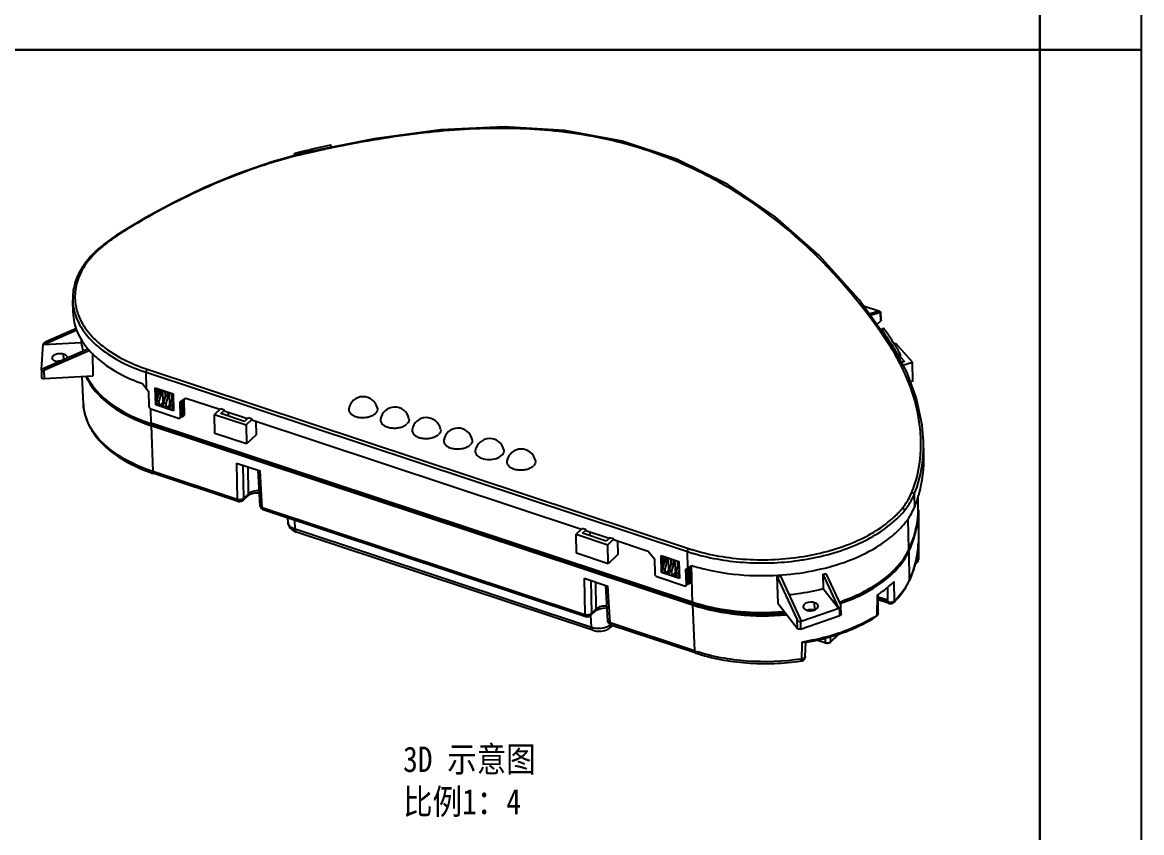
# Model space of a CAD drawing. Header units: millimetres. Extents: x 2626 to 3046, y -4 to 293.
# Drawn here: x 2936 to 3046, y 67.2 to 146.8 of the extents above; entities that cross this region are included whole.
import ezdxf

# ---------------------------------------------------------------- set-up
doc = ezdxf.new("R2010")
doc.units = ezdxf.units.MM
doc.header["$LTSCALE"] = 0.2
doc.layers.get('0').update_dxf_attribs({"linetype": 'CONTINUOUS'})
for name, color, linetype in [('02___PRT_ALL_AXES', 7, 'CONTINUOUS'), ('06___PRT_ALL_SURFS', 7, 'CONTINUOUS'), ('FACE', 7, 'CONTINUOUS')]:
    doc.layers.add(name, color=color, linetype=linetype)
doc.layers.add('粗实线', color=7, linetype='CONTINUOUS', lineweight=30)
doc.styles.add('宋体', font='', dxfattribs={"width": 0.85, "height": 2.5})
doc.styles.get('宋体').set_extended_font_data('SimSun')

msp = doc.modelspace()

# ---------------------------------------------------------------- linework, layer by layer
at = {"lineweight": 30}
msp.add_line((3045.992, 144.097), (3030.992, 144.097), dxfattribs=at)
at = {"color": 7, "linetype": 'Continuous'}
for p, q in [((2970.572, 135.339), (2963.842, 133.98)), ((2966.326, 134.718), (2966.311, 134.714)), ((2966.365, 134.726), (2966.326, 134.718)), ((2966.372, 134.434), (2966.365, 134.726)), ((2966.389, 134.435), (2966.374, 134.432)), ((2966.427, 134.443), (2966.389, 134.435)), ((2962.754, 133.683), (2962.749, 133.885)), ((2962.772, 133.623), (2962.758, 133.619)), ((2962.817, 133.634), (2962.772, 133.623)), ((2963.826, 134.154), (2963.802, 134.148)), ((2963.841, 134.157), (2963.826, 134.154)), ((2963.863, 133.885), (2963.839, 133.88)), ((2963.882, 134.167), (2963.841, 134.157)), ((2963.889, 133.891), (2963.863, 133.885)), ((2963.939, 133.903), (2963.889, 133.891)), ((2964.106, 133.94), (2963.939, 133.903)), ((2948.135, 127.611), (2945.839, 126.247)), ((2944.565, 125.389), (2944.049, 124.997)), ((2940.992, 118.258), (2940.959, 119.505)), ((3020.27, 118.377), (3018.674, 118.905)), ((3020.173, 118.409), (3019.232, 118.129)), ((3020.344, 118.277), (3019.34, 117.978)), ((3020.366, 117.455), (3020.344, 118.277)), ((3020.399, 117.525), (3020.379, 118.278)), ((2941.318, 116.712), (2938.262, 115.374)), ((3019.981, 117.085), (3020.366, 117.455)), ((3020.435, 116.53), (3020.433, 116.612)), ((3020.433, 116.612), (3020.472, 116.555)), ((2937.892, 112.672), (2938.052, 115.168)), ((2942.499, 114.702), (2937.892, 112.685)), ((2938.068, 115.211), (2938.081, 115.091)), ((2942.632, 114.555), (2938.128, 112.584)), ((3021.447, 114.683), (3021.415, 114.732)), ((3021.576, 114.823), (3021.504, 114.935)), ((3021.607, 114.775), (3021.576, 114.823)), ((3022.907, 112.434), (3021.595, 114.836)), ((3021.606, 114.816), (3021.605, 114.849)), ((3021.639, 114.795), (3021.605, 114.849)), ((3021.851, 115.234), (3021.68, 115.181)), ((3023.478, 113.396), (3021.851, 115.234)), ((3022.101, 113.962), (3022.071, 114.014)), ((3022.082, 113.601), (3022.074, 113.614)), ((3022.101, 113.962), (3022.099, 114.03)), ((3022.311, 113.755), (3022.301, 114.164)), ((3022.307, 113.902), (3022.706, 113.452)), ((3022.706, 113.452), (3022.402, 113.36)), ((3022.538, 113.11), (3023.478, 113.396)), ((3023.527, 111.536), (3023.478, 113.396)), ((2937.892, 112.685), (2937.889, 112.63)), ((2937.889, 112.622), (2937.889, 112.63)), ((2937.889, 112.623), (2937.908, 111.869)), ((2938.128, 112.584), (2938.15, 111.745)), ((2948.209, 110.788), (2948.166, 112.407)), ((2948.166, 112.407), (3001.37, 94.788)), ((2948.279, 112.706), (3001.483, 95.087)), ((2942.95, 112.008), (2938.15, 111.745)), ((2942.012, 109.277), (2941.884, 111.95)), ((3023.527, 111.536), (3023.272, 111.458)), ((2948.209, 110.788), (2948.408, 110.537)), ((2948.408, 110.537), (2948.447, 109.049)), ((2949.117, 109.196), (2949.073, 110.87)), ((2949.073, 110.87), (2950.82, 110.292)), ((2949.402, 110.298), (2949.202, 109.629)), ((2949.247, 109.782), (2949.243, 110.814)), ((2949.389, 110.766), (2949.402, 110.298)), ((2949.635, 110.221), (2949.402, 110.298)), ((2949.635, 110.221), (2949.435, 109.552)), ((2949.635, 110.221), (2949.622, 110.688)), ((2949.769, 110.64), (2949.801, 109.427)), ((2950.062, 110.08), (2949.862, 109.41)), ((2950.062, 110.08), (2950.05, 110.547)), ((2950.295, 110.003), (2950.062, 110.08)), ((2950.295, 110.003), (2950.095, 109.333)), ((2950.295, 110.003), (2950.283, 110.47)), ((2950.429, 110.421), (2950.461, 109.208)), ((2950.722, 109.861), (2950.71, 110.328)), ((2950.82, 110.292), (2950.864, 108.617)), ((2949.117, 109.196), (2949.211, 109.286)), ((2950.864, 108.617), (2949.117, 109.196)), ((2949.202, 109.629), (2949.214, 109.164)), ((2949.435, 109.552), (2949.202, 109.629)), ((2949.435, 109.552), (2949.447, 109.086)), ((2949.447, 109.086), (2949.801, 109.427)), ((2949.869, 109.118), (2949.579, 109.214)), ((2949.862, 109.41), (2949.874, 108.945)), ((2950.095, 109.333), (2949.862, 109.41)), ((2950.095, 109.333), (2950.107, 108.868)), ((2950.107, 108.868), (2950.461, 109.208)), ((2950.53, 108.899), (2950.239, 108.995)), ((2950.722, 109.861), (2950.522, 109.192)), ((2950.522, 109.192), (2950.534, 108.726)), ((2950.755, 109.114), (2950.522, 109.192)), ((2950.832, 109.825), (2950.722, 109.861)), ((2950.843, 109.41), (2950.755, 109.114)), ((2950.755, 109.114), (2950.767, 108.649)), ((2951.514, 109.508), (2952.082, 109.874)), ((2951.554, 108.02), (2951.514, 109.508)), ((2951.678, 108.139), (2951.672, 109.61)), ((2951.771, 108.038), (2951.729, 109.646)), ((2951.871, 109.738), (2951.913, 108.174)), ((2952.082, 109.874), (2955.421, 108.768)), ((2948.662, 107.351), (2948.624, 108.798)), ((2948.646, 108.798), (2951.364, 107.898)), ((2950.767, 108.649), (2950.861, 108.74)), ((2951.517, 107.92), (2951.639, 108.037)), ((2951.554, 108.02), (2951.678, 108.139)), ((2951.664, 108.074), (2951.771, 108.038)), ((2951.913, 108.174), (2951.771, 108.038)), ((2955.478, 108.823), (2954.888, 108.255)), ((2954.937, 106.394), (2954.888, 108.255)), ((2954.888, 108.255), (2957.995, 107.226)), ((2955.867, 108.694), (2955.478, 108.823)), ((2955.513, 108.354), (2955.867, 108.694)), ((2957.843, 107.582), (2955.513, 108.354)), ((2955.845, 108.628), (2958.14, 107.868)), ((2955.87, 108.564), (2955.867, 108.694)), ((2955.913, 108.605), (2955.87, 108.564)), ((2956.235, 108.499), (2956.245, 108.111)), ((2958.197, 107.923), (2957.843, 107.582)), ((2957.995, 107.226), (2958.585, 107.794)), ((2958.585, 107.794), (2958.197, 107.923)), ((2958.589, 107.664), (2958.585, 107.794)), ((2948.635, 107.176), (2948.668, 107.164)), ((2948.662, 107.351), (3001.866, 89.732)), ((2948.668, 107.164), (2948.839, 102.649)), ((2948.668, 107.164), (3001.872, 89.545)), ((2948.686, 107.3), (3001.889, 89.681)), ((2957.995, 107.226), (2958.044, 105.366)), ((2958.563, 107.728), (2990.955, 97.001)), ((2958.631, 107.705), (2958.589, 107.664)), ((2958.953, 107.598), (2958.988, 106.274)), ((2958.044, 105.366), (2954.937, 106.394)), ((2958.988, 106.274), (2958.044, 105.366)), ((3024.594, 104.367), (3024.561, 105.615)), ((3024.303, 104.953), (3024.304, 104.963)), ((3024.304, 104.963), (3024.304, 104.983)), ((2957.053, 103.48), (2957.123, 99.906)), ((2957.053, 103.48), (2959.383, 102.709)), ((3024.269, 104.286), (3024.271, 104.303)), ((2957.123, 99.906), (2948.839, 102.649)), ((2957.215, 99.708), (2948.932, 102.451)), ((2957.683, 103.272), (2957.747, 100.005)), ((2958.226, 100.466), (2958.205, 103.099)), ((2959.367, 99.299), (2959.172, 102.778)), ((2959.585, 99.091), (2959.383, 102.709)), ((2958.153, 100.274), (2957.674, 99.812)), ((2958.226, 100.466), (2957.747, 100.005)), ((3023.631, 100.375), (3023.663, 99.129)), ((3024.047, 99.253), (3024.021, 100.235)), ((2991.297, 88.589), (2959.585, 99.091)), ((2991.39, 88.391), (2959.678, 98.893)), ((2962.116, 97.655), (2962.086, 98.095)), ((3023.117, 94.982), (3023.038, 97.994)), ((3024.053, 98.879), (3024.076, 94.311)), ((2962.816, 96.984), (2962.773, 97.868)), ((2991.942, 87.339), (2962.816, 96.984)), ((2991.012, 97.056), (2990.422, 96.488)), ((2991.401, 96.927), (2991.012, 97.056)), ((2991.046, 96.586), (2991.401, 96.927)), ((2991.378, 96.86), (2993.674, 96.1)), ((2991.404, 96.797), (2991.401, 96.927)), ((2991.447, 96.838), (2991.404, 96.797)), ((2992.081, 87.052), (2962.955, 96.697)), ((2990.422, 96.488), (2993.529, 95.459)), ((2990.471, 94.627), (2990.422, 96.488)), ((2993.377, 95.815), (2991.046, 96.586)), ((2991.769, 96.731), (2991.779, 96.344)), ((2993.731, 96.155), (2993.377, 95.815)), ((2993.529, 95.459), (2994.119, 96.027)), ((2994.119, 96.027), (2993.731, 96.155)), ((2994.097, 95.96), (2997.519, 94.827)), ((2994.122, 95.896), (2994.119, 96.027)), ((2994.165, 95.938), (2994.122, 95.896)), ((2994.487, 95.831), (2994.522, 94.507)), ((3024.063, 95.688), (3024.063, 95.677)), ((3024.063, 95.688), (3024.071, 94.314)), ((2993.578, 93.598), (2990.471, 94.627)), ((2993.578, 93.598), (2993.529, 95.459)), ((2997.519, 94.827), (2998.116, 94.076)), ((3001.412, 93.169), (3001.37, 94.788)), ((3020.228, 95.403), (3020.241, 95.411)), ((3023.117, 94.982), (3023.111, 94.949)), ((3023.111, 94.949), (3023.125, 94.98)), ((3023.12, 94.795), (3023.137, 91.917)), ((2994.522, 94.507), (2993.578, 93.598)), ((2998.116, 94.076), (2998.155, 92.587)), ((2998.781, 94.409), (3000.529, 93.83)), ((2998.825, 92.734), (2998.781, 94.409)), ((2999.11, 93.837), (2998.91, 93.167)), ((2998.956, 93.32), (2998.951, 94.353)), ((2999.098, 94.304), (2999.11, 93.837)), ((2999.11, 93.837), (2999.343, 93.76)), ((2999.343, 93.76), (2999.143, 93.09)), ((2999.343, 93.76), (2999.331, 94.227)), ((2999.477, 94.178), (2999.509, 92.966)), ((2999.77, 93.618), (2999.57, 92.949)), ((2999.77, 93.618), (2999.758, 94.086)), ((2999.77, 93.618), (3000.003, 93.541)), ((3000.003, 93.541), (2999.803, 92.872)), ((3000.003, 93.541), (2999.991, 94.008)), ((3000.138, 93.96), (3000.17, 92.747)), ((3000.431, 93.4), (3000.418, 93.867)), ((3000.529, 93.83), (3000.573, 92.156)), ((3024.071, 94.314), (3024.073, 94.046)), ((3024.073, 94.036), (3024.076, 94.311)), ((2998.825, 92.734), (2998.919, 92.825)), ((3000.573, 92.156), (2998.825, 92.734)), ((2998.91, 93.167), (2999.143, 93.09)), ((2998.91, 93.167), (2998.922, 92.702)), ((2999.143, 93.09), (2999.155, 92.625)), ((2999.155, 92.625), (2999.509, 92.966)), ((2999.578, 92.656), (2999.288, 92.752)), ((2999.57, 92.949), (2999.803, 92.872)), ((2999.57, 92.949), (2999.583, 92.484)), ((2999.803, 92.872), (2999.816, 92.406)), ((2999.816, 92.406), (3000.17, 92.747)), ((3000.238, 92.438), (2999.948, 92.534)), ((3000.431, 93.4), (3000.23, 92.73)), ((3000.23, 92.73), (3000.463, 92.653)), ((3000.23, 92.73), (3000.243, 92.265)), ((3000.431, 93.4), (3000.541, 93.363)), ((3000.552, 92.949), (3000.463, 92.653)), ((3000.463, 92.653), (3000.476, 92.188)), ((3001.223, 93.047), (3001.412, 93.169)), ((3001.262, 91.558), (3001.223, 93.047)), ((3001.386, 91.678), (3001.38, 93.148)), ((3001.48, 91.577), (3001.438, 93.169)), ((3001.58, 93.277), (3001.621, 91.713)), ((3001.866, 89.732), (3001.769, 93.399)), ((3010.162, 92.383), (3012.145, 88.073)), ((3010.162, 92.383), (3010.232, 89.727)), ((3014.661, 92.554), (3016.194, 89.223)), ((3014.661, 92.554), (3014.698, 91.15)), ((3014.975, 92.635), (3016.421, 89.491)), ((2991.227, 92.163), (2993.557, 91.392)), ((2991.227, 92.163), (2991.297, 88.589)), ((2991.858, 91.954), (2991.921, 88.687)), ((2992.401, 89.149), (2992.379, 91.782)), ((2993.542, 87.982), (2993.347, 91.461)), ((2993.76, 87.773), (2993.557, 91.392)), ((2998.355, 92.337), (3001.073, 91.437)), ((3000.476, 92.188), (3000.57, 92.278)), ((3001.226, 91.459), (3001.347, 91.576)), ((3001.262, 91.558), (3001.386, 91.678)), ((3001.372, 91.612), (3001.48, 91.577)), ((3001.621, 91.713), (3001.48, 91.577)), ((3010.523, 92.361), (3012.546, 87.963)), ((3021.07, 90.002), (3021.045, 91.282)), ((3021.702, 89.919), (3021.664, 91.842)), ((3023.124, 91.854), (3023.137, 91.917)), ((3014.698, 91.15), (3016.194, 89.223)), ((3020.003, 90.501), (3019.989, 88.537)), ((3020.105, 88.71), (3020.117, 90.582)), ((3021.07, 90.002), (3020.115, 90.318)), ((2992.401, 89.149), (2991.921, 88.687)), ((3001.866, 89.732), (3001.899, 89.721)), ((3001.872, 89.545), (3002.043, 85.03)), ((3010.232, 89.727), (3012.167, 87.234)), ((3012.546, 87.95), (3016.327, 89.246)), ((3013.87, 89.05), (3013.851, 89.767)), ((3016.387, 89.275), (3016.194, 89.223)), ((3016.347, 88.502), (3016.327, 89.246)), ((3016.35, 89.671), (3016.366, 89.677)), ((3016.441, 89.408), (3016.421, 89.491)), ((3016.462, 88.619), (3016.441, 89.408)), ((3021.071, 89.817), (3020.114, 90.134)), ((3021.118, 89.715), (3020.114, 90.047)), ((3021.119, 89.715), (3021.118, 89.715)), ((3021.119, 89.717), (3021.228, 89.693)), ((3021.579, 89.757), (3021.667, 89.824)), ((3021.667, 89.824), (3021.667, 89.824)), ((2992.328, 88.956), (2991.848, 88.495)), ((2991.942, 87.339), (2991.883, 88.529)), ((3012.167, 87.234), (3012.145, 88.073)), ((3012.487, 87.178), (3016.347, 88.502)), ((3019.944, 88.434), (3020.042, 88.525)), ((3019.944, 88.434), (3019.944, 88.434)), ((3020.042, 88.525), (3020.097, 88.645)), ((3020.097, 88.645), (3020.105, 88.711)), ((3002.043, 85.03), (2993.76, 87.773)), ((2993.995, 87.528), (2993.837, 87.376)), ((3002.136, 84.832), (2993.853, 87.575)), ((3012.467, 87.932), (3012.546, 87.963)), ((3012.467, 87.932), (3012.487, 87.178)), ((3012.546, 87.95), (3012.546, 87.963)), ((3012.948, 84.481), (3012.989, 85.873)), ((3012.991, 85.87), (3013.015, 85.874)), ((3014.969, 85.788), (3014.051, 86.092)), ((3014.132, 86.109), (3014.946, 85.839)), ((3014.946, 85.839), (3014.934, 86.298)), ((3016.151, 86.59), (3015.396, 85.863)), ((3015.4, 86.439), (3015.414, 85.913)), ((3015.414, 85.913), (3016.193, 86.662))]:
    msp.add_line(p, q, dxfattribs=at)
for points in [[(3021.595, 114.836), (3018.223, 119.533), (3014.308, 123.883), (3009.997, 127.67), (3005.318, 130.837), (3000.293, 133.328), (2994.945, 135.103), (2989.296, 136.155), (2983.36, 136.51), (2977.128, 136.217), (2970.572, 135.339)], [(2963.842, 133.98), (2960.562, 133.093), (2957.144, 131.903), (2953.899, 130.545), (2950.883, 129.093), (2948.135, 127.611)], [(2945.839, 126.247), (2945.258, 125.873), (2944.565, 125.389)], [(3024.561, 105.614), (3024.435, 107.213), (3023.887, 109.815), (3022.907, 112.434)], [(3021.228, 89.693), (3021.414, 89.699), (3021.579, 89.757)]]:
    msp.add_lwpolyline(points, dxfattribs=at)
for centre, radius, start, end in [((2995.843, -1.906), 139.776, 102.19746, 103.21803), ((2994.125, 0.91), 136.375, 101.74122, 102.71639), ((2973.791, 91.974), 43.341, 103.32536, 104.76028), ((2973.272, 92.437), 42.503, 102.98516, 104.24048), ((2972.993, 93.632), 41.276, 102.81252, 102.97982), ((2957.42, 107.722), 21.777, 121.79589, 122.01325), ((2951.158, 115.995), 11.393, 127.7441, 128.29662), ((2946.201, 119.849), 5.023, 190.82507, 192.85694), ((2946.216, 119.699), 5.265, 195.28494, 196.58381), ((2946.287, 119.868), 5.111, 192.86041, 195.61736), ((2946.4, 119.9), 5.229, 195.61705, 198.01702), ((2946.481, 119.926), 5.313, 198.01321, 198.86942), ((2976.003, 85.918), 54.248, 32.59401, 34.64069), ((2976.422, 85.942), 53.416, 32.74491, 34.79604), ((2976.238, 85.745), 53.861, 33.23916, 34.85889), ((2976.241, 85.963), 53.78, 32.4876, 34.67011), ((2977.259, 86.419), 52.639, 32.80176, 33.23455), ((3004.639, 104.089), 19.867, 32.39261, 32.74341), ((3004.688, 104.119), 19.81, 29.45928, 32.22383), ((3004.577, 103.875), 20.22, 31.70399, 32.62331), ((3004.652, 104.054), 20.098, 31.57754, 32.30651), ((2976.164, 86.022), 54.056, 32.39722, 32.59317), ((3004.686, 104.075), 20.059, 29.75782, 31.57795), ((3004.8, 104.012), 19.958, 30.07545, 31.70542), ((3004.637, 104.089), 20.335, 29.69736, 32.39789), ((3004.773, 104.168), 19.712, 28.63359, 29.45786), ((2947.141, 109.609), 5.149, 197.30673, 200.85934), ((2954.342, 124.38), 17.992, 251.42333, 251.54441), ((2954.359, 124.432), 18.047, 251.54442, 251.6773), ((3010.312, 105.227), 14.254, 356.46996, 1.48804), ((3010.653, 105.319), 13.655, 355.73534, 358.46417), ((3010.902, 105.198), 13.663, 355.93897, 356.43749), ((2954.512, 119.3), 17.749, 251.14726, 251.67782), ((3017.629, 102.925), 6.521, 326.45683, 336.98031), ((3017.591, 103.029), 6.301, 330.7841, 337.15348), ((2957.358, 100.137), 0.452, 251.63818, 256.37575), ((3015.925, 104.431), 8.481, 316.6372, 320.79475), ((3017.308, 103.211), 6.638, 321.40715, 325.03604), ((3017.405, 103.073), 6.789, 321.35183, 326.46003), ((3017.467, 103.1), 6.444, 325.03199, 330.77308), ((3015.144, 99.02), 8.905, 359.11798, 1.49587), ((3015.22, 99.022), 8.83, 359.09908, 1.49654), ((3015.171, 105.15), 9.522, 313.37501, 315.23845), ((3015.432, 104.838), 9.435, 313.49732, 316.93973), ((3015.465, 104.858), 9.109, 315.24218, 316.6691), ((3016.064, 104.249), 8.572, 316.93483, 320.81084), ((3015.064, 98.841), 8.989, 349.65186, 0.21852), ((3015.91, 103.165), 8.82, 314.8826, 320.69306), ((3014.826, 98.88), 9.23, 349.24166, 349.67878), ((3015.088, 95.957), 8.98, 350.1572, 358.28132), ((3007.438, 113.117), 19.308, 251.68061, 252.82518), ((3007.453, 113.12), 18.995, 251.68019, 252.75035), ((3007.61, 113.672), 19.889, 252.82364, 253.684), ((3017.828, 97.457), 5.84, 334.62901, 334.92476), ((3013.272, 99.403), 10.873, 334.92418, 335.68998), ((3014.937, 95.956), 9.131, 350.17122, 358.24843), ((3008.838, 118.542), 24.864, 278.6727, 279.03866), ((3023.618, 94.048), 0.455, 285.65992, 358.55046), ((3014.962, 94.268), 9.114, 358.54804, 0.2904), ((3008.721, 118.185), 25.763, 267.288, 267.67304), ((3011.214, 106.749), 14.404, 265.81253, 267.25052), ((3017.844, 94.394), 5.844, 334.34562, 334.92441), ((3013.132, 96.529), 11.031, 334.92476, 335.25963), ((3013.096, 100.932), 12.51, 303.50878, 304.15994), ((3013.189, 100.794), 12.344, 304.16082, 304.41653), ((3030.762, 89.94), 9.692, 180.18314, 180.72482), ((3015.296, 96.162), 8.986, 315.14529, 315.75917), ((2991.533, 88.82), 0.452, 251.63818, 256.37575), ((3009.105, 111.665), 23.032, 280.15517, 281.18289), ((3013.007, 99.157), 12.71, 302.93631, 303.32214), ((3009.089, 109.191), 23.554, 278.68954, 279.25021), ((3009.105, 109.088), 23.45, 279.25038, 279.55765), ((3009.112, 108.833), 23.289, 279.33762, 279.58709), ((3007.754, 102.277), 18.168, 251.67777, 252.13274), ((3009.111, 107.619), 23.641, 278.34413, 278.47397), ((3012.493, 84.497), 0.457, 278.43082, 288.32771), ((3012.494, 84.495), 0.455, 288.40878, 358.29353)]:
    msp.add_arc(centre, radius, start, end, dxfattribs=at)
for centre, major_axis, ratio, start_param, end_param in [((3020.15, 118.341), (0.228, -0.039), 0.2738622, -0.507137, 1.0636593), ((2998.361, 142.543), (43.505, 26.198), 0.6656089, -1.4616793, -1.4568063), ((2938.277, 115.244), (0.217, 0.123), 0.4932924, 1.3632194, 2.4909449), ((3002.03, 141.329), (43.505, 26.198), 0.6656089, -1.5095167, -1.504754), ((3002.03, 141.329), (43.95, 26.467), 0.6656089, -1.5115212, -1.5093589), ((2938.114, 112.714), (0.217, 0.123), 0.4932924, 2.8862512, 4.504812), ((2955.997, 118.282), (-12.606, 16.977), 0.508081, -4.67767, -4.6473624), ((2951.484, 108.204), (-0.152, 0.169), 0.7130846, -3.120223, -2.4698094), ((3009.201, 100.663), (14.686, 10.904), 0.0927135, -2.1970477, -2.16674), ((3001.192, 91.742), (-0.152, 0.169), 0.7130846, -3.120223, -2.4698094), ((3016.213, 89.435), (-0.203, 0.125), 0.8412103, -3.3681524, -2.6392945), ((3012.353, 88.129), (-0.203, 0.125), 0.8412103, 0.9011657, 2.5733342)]:
    msp.add_ellipse(centre, major_axis=major_axis, ratio=ratio, start_param=start_param, end_param=end_param, dxfattribs=at)
for points, knots in [([(3020.287, 116.424), (3017.568, 120.337), (3012.622, 125.784), (3004.563, 131.298), (2997.666, 134.362), (2990.194, 136.094), (2982.385, 136.538), (2974.411, 135.923), (2969.098, 134.996), (2966.427, 134.443)], [0, 0, 0, 0, 0.2353592, 0.3570985, 0.4804593, 0.6057844, 0.7338699, 0.8652902, 1, 1, 1, 1]), ([(2962.758, 133.619), (2959.692, 132.837), (2953.904, 130.69), (2948.473, 127.798), (2945.946, 126.232)], [0, 0, 0, 0, 0.5155269, 1, 1, 1, 1]), ([(2963.834, 133.952), (2963.834, 133.959), (2963.835, 133.968), (2963.839, 133.979), (2963.842, 133.98)], [0, 0, 0, 0, 0.6737529, 1, 1, 1, 1]), ([(2945.876, 126.188), (2945.724, 126.093), (2945.145, 125.721), (2944.584, 125.319), (2944.184, 125.004)], [0, 0, 0, 0, 0.2602262, 1, 1, 1, 1]), ([(2944.05, 124.997), (2943.131, 124.286), (2941.923, 123.034), (2941.07, 121.016), (2940.946, 119.998), (2940.959, 119.506)], [0, 0, 0, 0, 0.5353137, 0.7729965, 1, 1, 1, 1]), ([(2944.098, 124.936), (2943.577, 124.525), (2942.654, 123.657), (2941.644, 122.138), (2941.139, 120.52), (2941.168, 119.424), (2941.268, 118.905)], [0, 0, 0, 0, 0.2842152, 0.5394749, 0.7736372, 1, 1, 1, 1]), ([(2940.992, 118.259), (2941.009, 117.621), (2941.315, 116.286), (2942.065, 115.154), (2942.52, 114.629)], [0, 0, 0, 0, 0.4787806, 1, 1, 1, 1]), ([(2941.17, 118.196), (2941.234, 117.981), (2941.562, 117.091), (2942.11, 116.291), (2942.593, 115.756)], [0, 0, 0, 0, 0.2377789, 1, 1, 1, 1]), ([(2941.453, 118.208), (2941.521, 118.009), (2941.855, 117.191), (2942.376, 116.456), (2942.83, 115.96)], [0, 0, 0, 0, 0.237985, 1, 1, 1, 1]), ([(2942.593, 115.756), (2942.919, 115.393), (2944.527, 113.905), (2946.558, 112.939), (2948.166, 112.407)], [0, 0, 0, 0, 0.2235608, 1, 1, 1, 1]), ([(2942.83, 115.96), (2943.152, 115.609), (2944.729, 114.166), (2946.71, 113.226), (2948.279, 112.706)], [0, 0, 0, 0, 0.2238744, 1, 1, 1, 1]), ([(2938.068, 115.211), (2938.063, 115.205), (2938.056, 115.191), (2938.052, 115.175), (2938.052, 115.168)], [0, 0, 0, 0, 0.5166675, 1, 1, 1, 1]), ([(2942.52, 114.629), (2942.827, 114.274), (2944.345, 112.81), (2946.279, 111.838), (2947.814, 111.292)], [0, 0, 0, 0, 0.2239055, 1, 1, 1, 1]), ([(3021.55, 114.87), (3021.559, 114.867), (3021.577, 114.858), (3021.59, 114.844), (3021.595, 114.836)], [0, 0, 0, 0, 0.5183898, 1, 1, 1, 1]), ([(3024.304, 104.983), (3024.322, 105.697), (3024.168, 108.686), (3023.169, 111.606), (3022.082, 113.601)], [0, 0, 0, 0, 0.2391435, 1, 1, 1, 1]), ([(2948.279, 112.706), (2948.261, 112.689), (2948.197, 112.601), (2948.164, 112.49), (2948.166, 112.407)], [0, 0, 0, 0, 0.2249297, 1, 1, 1, 1]), ([(2938.15, 111.745), (2938.12, 111.743), (2938.031, 111.746), (2937.911, 111.805), (2937.909, 111.869)], [0, 0, 0, 0, 0.3205107, 1, 1, 1, 1]), ([(2942.267, 111.965), (2942.511, 111.442), (2943.398, 110.123), (2945.565, 108.409), (2947.542, 107.54), (2948.635, 107.176)], [0, 0, 0, 0, 0.2123059, 0.5763153, 1, 1, 1, 1]), ([(2948.61, 107.325), (2947.887, 107.568), (2945.468, 108.547), (2943.183, 110.298), (2942.342, 111.968)], [0, 0, 0, 0, 0.2895914, 1, 1, 1, 1]), ([(2942.35, 111.969), (2942.608, 111.464), (2943.515, 110.195), (2945.657, 108.546), (2947.595, 107.704), (2948.662, 107.351)], [0, 0, 0, 0, 0.2132118, 0.5778276, 1, 1, 1, 1]), ([(2942.012, 109.278), (2942.046, 108.563), (2942.458, 107.072), (2943.937, 105.155), (2946.106, 103.579), (2947.837, 102.824), (2948.776, 102.504)], [0, 0, 0, 0, 0.2123575, 0.4437906, 0.7055691, 1, 1, 1, 1]), ([(2948.839, 102.649), (2947.518, 103.087), (2945.18, 104.15), (2943.287, 105.979), (2942.714, 106.971)], [0, 0, 0, 0, 0.5485476, 1, 1, 1, 1]), ([(3023.398, 100.583), (3023.519, 100.87), (3023.961, 102.063), (3024.197, 103.329), (3024.269, 104.286)], [0, 0, 0, 0, 0.2452046, 1, 1, 1, 1]), ([(3023.631, 100.375), (3023.757, 100.674), (3024.219, 101.915), (3024.46, 103.234), (3024.531, 104.23)], [0, 0, 0, 0, 0.2451519, 1, 1, 1, 1]), ([(3023.663, 99.129), (3023.832, 99.527), (3024.428, 101.202), (3024.629, 103.006), (3024.594, 104.349)], [0, 0, 0, 0, 0.2435227, 1, 1, 1, 1]), ([(2948.932, 102.451), (2948.918, 102.456), (2948.853, 102.5), (2948.842, 102.588), (2948.839, 102.649)], [0, 0, 0, 0, 0.1921734, 1, 1, 1, 1]), ([(2958.153, 100.274), (2958.162, 100.282), (2958.203, 100.318), (2958.249, 100.35), (2958.286, 100.371)], [0, 0, 0, 0, 0.2150864, 1, 1, 1, 1]), ([(2959.289, 100.743), (2959.088, 100.765), (2958.71, 100.742), (2958.35, 100.585), (2958.226, 100.466)], [0, 0, 0, 0, 0.5399482, 1, 1, 1, 1]), ([(2958.286, 100.371), (2958.35, 100.409), (2958.668, 100.549), (2959.028, 100.583), (2959.299, 100.558)], [0, 0, 0, 0, 0.2149579, 1, 1, 1, 1]), ([(3023.398, 100.583), (3023.428, 100.579), (3023.531, 100.551), (3023.627, 100.453), (3023.631, 100.375)], [0, 0, 0, 0, 0.2748798, 1, 1, 1, 1]), ([(2957.215, 99.708), (2957.202, 99.713), (2957.136, 99.757), (2957.125, 99.845), (2957.123, 99.906)], [0, 0, 0, 0, 0.1922047, 1, 1, 1, 1]), ([(2959.585, 99.091), (2959.561, 99.098), (2959.481, 99.129), (2959.404, 99.189), (2959.38, 99.245)], [0, 0, 0, 0, 0.2933344, 1, 1, 1, 1]), ([(2959.678, 98.893), (2959.664, 98.897), (2959.599, 98.942), (2959.587, 99.03), (2959.585, 99.091)], [0, 0, 0, 0, 0.1922062, 1, 1, 1, 1]), ([(3022.734, 97.578), (3022.83, 97.698), (3023.192, 98.181), (3023.488, 98.714), (3023.663, 99.129)], [0, 0, 0, 0, 0.2535922, 1, 1, 1, 1]), ([(3001.82, 94.979), (3003.547, 94.443), (3007.223, 93.828), (3012.711, 94.101), (3017.726, 95.472), (3020.612, 97.189), (3021.711, 98.228)], [0, 0, 0, 0, 0.2594605, 0.5290917, 0.7828748, 1, 1, 1, 1]), ([(3012.744, 93.987), (3014.541, 94.273), (3017.829, 95.158), (3020.799, 96.923), (3021.927, 97.994)], [0, 0, 0, 0, 0.5392506, 1, 1, 1, 1]), ([(3023.117, 94.982), (3023.264, 95.296), (3023.776, 96.538), (3024.033, 97.888), (3024.049, 98.883)], [0, 0, 0, 0, 0.2583918, 1, 1, 1, 1]), ([(3023.125, 94.98), (3023.271, 95.295), (3023.779, 96.538), (3024.033, 97.887), (3024.049, 98.883)], [0, 0, 0, 0, 0.2580672, 1, 1, 1, 1]), ([(2962.116, 97.655), (2962.127, 97.495), (2962.236, 97.178), (2962.474, 96.95), (2962.608, 96.863)], [0, 0, 0, 0, 0.5002343, 1, 1, 1, 1]), ([(2962.816, 96.984), (2962.635, 97.045), (2962.321, 97.191), (2962.126, 97.509), (2962.116, 97.655)], [0, 0, 0, 0, 0.5675772, 1, 1, 1, 1]), ([(2962.955, 96.697), (2962.935, 96.704), (2962.84, 96.768), (2962.821, 96.896), (2962.816, 96.984)], [0, 0, 0, 0, 0.1935472, 1, 1, 1, 1]), ([(3020.241, 95.411), (3020.418, 95.525), (3021.086, 95.977), (3021.712, 96.495), (3022.133, 96.916)], [0, 0, 0, 0, 0.2613123, 1, 1, 1, 1]), ([(3023.181, 94.927), (3023.263, 95.109), (3023.565, 95.83), (3023.785, 96.586), (3023.894, 97.157)], [0, 0, 0, 0, 0.2553972, 1, 1, 1, 1]), ([(3001.483, 95.087), (3001.465, 95.07), (3001.401, 94.982), (3001.367, 94.871), (3001.37, 94.788)], [0, 0, 0, 0, 0.2249297, 1, 1, 1, 1]), ([(3002.023, 94.584), (3003.695, 94.095), (3007.231, 93.528), (3010.802, 93.69), (3012.587, 93.962)], [0, 0, 0, 0, 0.4910894, 1, 1, 1, 1]), ([(3007.675, 92.444), (3009.963, 92.351), (3014.339, 92.735), (3018.498, 94.293), (3020.228, 95.403)], [0, 0, 0, 0, 0.5269602, 1, 1, 1, 1]), ([(3016.274, 89.833), (3017.794, 90.347), (3020.454, 91.591), (3022.55, 93.785), (3023.104, 94.955)], [0, 0, 0, 0, 0.5534396, 1, 1, 1, 1]), ([(3016.292, 89.794), (3017.81, 90.311), (3020.471, 91.564), (3022.56, 93.772), (3023.111, 94.949)], [0, 0, 0, 0, 0.5522685, 1, 1, 1, 1]), ([(3021.294, 92.422), (3021.493, 92.601), (3022.211, 93.3), (3022.809, 94.13), (3023.12, 94.795)], [0, 0, 0, 0, 0.2677225, 1, 1, 1, 1]), ([(3023.935, 94.422), (3023.899, 94.21), (3023.719, 93.351), (3023.418, 92.517), (3023.137, 91.917)], [0, 0, 0, 0, 0.2450315, 1, 1, 1, 1]), ([(3023.151, 91.913), (3023.244, 92.115), (3023.584, 92.915), (3023.823, 93.76), (3023.933, 94.398)], [0, 0, 0, 0, 0.2556652, 1, 1, 1, 1]), ([(3024.073, 94.046), (3024.072, 94.019), (3024.033, 93.887), (3023.891, 93.821), (3023.789, 93.797)], [0, 0, 0, 0, 0.2060106, 1, 1, 1, 1]), ([(3001.794, 93.416), (3002.24, 93.279), (3004.107, 92.776), (3006.037, 92.521), (3007.502, 92.452)], [0, 0, 0, 0, 0.2411007, 1, 1, 1, 1]), ([(3016.366, 89.677), (3016.851, 89.843), (3018.608, 90.525), (3020.271, 91.504), (3021.294, 92.422)], [0, 0, 0, 0, 0.2713508, 1, 1, 1, 1]), ([(3020.166, 90.611), (3020.305, 90.706), (3020.831, 91.083), (3021.325, 91.504), (3021.664, 91.842)], [0, 0, 0, 0, 0.2597235, 1, 1, 1, 1]), ([(3023.112, 91.864), (3023.029, 91.692), (3022.647, 90.985), (3022.134, 90.353), (3021.702, 89.919)], [0, 0, 0, 0, 0.2373487, 1, 1, 1, 1]), ([(3021.734, 89.892), (3021.882, 90.044), (3022.421, 90.639), (3022.873, 91.318), (3023.124, 91.854)], [0, 0, 0, 0, 0.2629551, 1, 1, 1, 1]), ([(3011.35, 90.562), (3011.636, 90.591), (3012.762, 90.727), (3013.878, 90.942), (3014.698, 91.15)], [0, 0, 0, 0, 0.2536595, 1, 1, 1, 1]), ([(2993.463, 89.426), (2993.263, 89.448), (2992.884, 89.425), (2992.525, 89.268), (2992.401, 89.149)], [0, 0, 0, 0, 0.5399482, 1, 1, 1, 1]), ([(2992.461, 89.054), (2992.525, 89.092), (2992.843, 89.232), (2993.203, 89.265), (2993.473, 89.24)], [0, 0, 0, 0, 0.2149579, 1, 1, 1, 1]), ([(3001.872, 89.545), (3003.313, 89.068), (3006.395, 88.45), (3009.531, 88.436), (3011.121, 88.581)], [0, 0, 0, 0, 0.4873399, 1, 1, 1, 1]), ([(3001.889, 89.681), (3003.312, 89.21), (3006.353, 88.596), (3009.448, 88.573), (3011.019, 88.71)], [0, 0, 0, 0, 0.4874007, 1, 1, 1, 1]), ([(3001.899, 89.721), (3002.593, 89.493), (3005.552, 88.712), (3008.665, 88.557), (3010.982, 88.755)], [0, 0, 0, 0, 0.238991, 1, 1, 1, 1]), ([(3013.851, 89.767), (3013.732, 89.806), (3013.349, 89.873), (3012.722, 89.668), (3012.729, 89.378)], [0, 0, 0, 0, 0.302905, 1, 1, 1, 1]), ([(3012.729, 89.378), (3012.73, 89.342), (3012.777, 89.169), (3012.954, 89.072), (3013.084, 89.029)], [0, 0, 0, 0, 0.2092627, 1, 1, 1, 1]), ([(3013.084, 89.029), (3013.204, 88.989), (3013.586, 88.922), (3014.214, 89.127), (3014.206, 89.417)], [0, 0, 0, 0, 0.302905, 1, 1, 1, 1]), ([(3014.206, 89.417), (3014.205, 89.453), (3014.158, 89.626), (3013.981, 89.724), (3013.851, 89.767)], [0, 0, 0, 0, 0.2092627, 1, 1, 1, 1]), ([(3021.118, 89.715), (3021.11, 89.717), (3021.077, 89.74), (3021.072, 89.786), (3021.071, 89.817)], [0, 0, 0, 0, 0.1908702, 1, 1, 1, 1]), ([(2991.39, 88.391), (2991.376, 88.395), (2991.311, 88.44), (2991.3, 88.528), (2991.297, 88.589)], [0, 0, 0, 0, 0.1922047, 1, 1, 1, 1]), ([(2992.328, 88.956), (2992.336, 88.965), (2992.377, 89.001), (2992.423, 89.032), (2992.461, 89.054)], [0, 0, 0, 0, 0.2150864, 1, 1, 1, 1]), ([(3019.917, 88.49), (3019.64, 88.31), (3018.437, 87.596), (3017.136, 87.054), (3016.121, 86.724)], [0, 0, 0, 0, 0.2363182, 1, 1, 1, 1]), ([(3016.144, 86.643), (3016.495, 86.759), (3017.814, 87.235), (3019.081, 87.866), (3019.944, 88.434)], [0, 0, 0, 0, 0.2632024, 1, 1, 1, 1]), ([(3016.462, 88.619), (3016.462, 88.607), (3016.449, 88.549), (3016.39, 88.516), (3016.347, 88.502)], [0, 0, 0, 0, 0.2065612, 1, 1, 1, 1]), ([(3020.105, 88.71), (3020.105, 88.694), (3020.092, 88.622), (3020.035, 88.567), (3019.989, 88.537)], [0, 0, 0, 0, 0.2226869, 1, 1, 1, 1]), ([(2993.708, 87.481), (2993.452, 87.335), (2992.848, 87.186), (2992.234, 87.243), (2991.942, 87.339)], [0, 0, 0, 0, 0.48978, 1, 1, 1, 1]), ([(2992.081, 87.052), (2992.061, 87.059), (2991.966, 87.123), (2991.947, 87.25), (2991.942, 87.339)], [0, 0, 0, 0, 0.1935472, 1, 1, 1, 1]), ([(2992.081, 87.052), (2992.23, 87.003), (2992.828, 86.89), (2993.511, 87.062), (2993.837, 87.376)], [0, 0, 0, 0, 0.2571515, 1, 1, 1, 1]), ([(2993.76, 87.773), (2993.735, 87.781), (2993.655, 87.812), (2993.579, 87.871), (2993.554, 87.928)], [0, 0, 0, 0, 0.2933344, 1, 1, 1, 1]), ([(2993.852, 87.576), (2993.839, 87.58), (2993.773, 87.625), (2993.762, 87.712), (2993.76, 87.773)], [0, 0, 0, 0, 0.1922062, 1, 1, 1, 1]), ([(3012.487, 87.178), (3012.458, 87.169), (3012.351, 87.148), (3012.216, 87.17), (3012.167, 87.234)], [0, 0, 0, 0, 0.2751652, 1, 1, 1, 1]), ([(3012.891, 85.853), (3012.873, 85.85), (3012.788, 85.85), (3012.708, 85.881), (3012.647, 85.907)], [0, 0, 0, 0, 0.2115386, 1, 1, 1, 1]), ([(3016.121, 86.724), (3015.872, 86.642), (3014.847, 86.331), (3013.797, 86.098), (3012.999, 85.964)], [0, 0, 0, 0, 0.2444628, 1, 1, 1, 1]), ([(3013.015, 85.874), (3013.286, 85.92), (3014.342, 86.119), (3015.384, 86.393), (3016.144, 86.643)], [0, 0, 0, 0, 0.2551014, 1, 1, 1, 1]), ([(3014.946, 85.839), (3015.028, 85.812), (3015.162, 85.805), (3015.32, 85.847), (3015.388, 85.888), (3015.414, 85.913)], [0, 0, 0, 0, 0.5266746, 0.7821349, 1, 1, 1, 1]), ([(3014.969, 85.788), (3014.965, 85.789), (3014.949, 85.801), (3014.946, 85.823), (3014.946, 85.839)], [0, 0, 0, 0, 0.1910464, 1, 1, 1, 1]), ([(3015.396, 85.863), (3015.37, 85.839), (3015.29, 85.788), (3015.14, 85.756), (3015.024, 85.77), (3014.969, 85.788)], [0, 0, 0, 0, 0.2354526, 0.6161322, 1, 1, 1, 1]), ([(3015.414, 85.913), (3015.414, 85.908), (3015.413, 85.89), (3015.405, 85.872), (3015.396, 85.863)], [0, 0, 0, 0, 0.2717343, 1, 1, 1, 1]), ([(3002.136, 84.832), (3002.122, 84.837), (3002.057, 84.882), (3002.045, 84.969), (3002.043, 85.03)], [0, 0, 0, 0, 0.1921734, 1, 1, 1, 1]), ([(3002.136, 84.832), (3003.764, 84.293), (3007.253, 83.654), (3010.788, 83.781), (3012.561, 84.045)], [0, 0, 0, 0, 0.4891094, 1, 1, 1, 1]), ([(3012.542, 84.228), (3010.78, 83.969), (3007.269, 83.843), (3003.802, 84.463), (3002.18, 84.986)], [0, 0, 0, 0, 0.5110008, 1, 1, 1, 1]), ([(3012.561, 84.045), (3012.58, 84.048), (3012.595, 84.136), (3012.596, 84.19), (3012.595, 84.236)], [0, 0, 0, 0, 0.3022515, 1, 1, 1, 1]), ([(3012.948, 84.481), (3012.947, 84.451), (3012.892, 84.302), (3012.715, 84.249), (3012.595, 84.236)], [0, 0, 0, 0, 0.1977487, 1, 1, 1, 1])]:
    msp.add_open_spline(points, degree=3, knots=knots, dxfattribs=at)
for points in [[(2963.839, 133.88), (2963.836, 133.904), (2963.833, 133.928), (2963.834, 133.952)], [(2945.946, 126.232), (2945.916, 126.251), (2945.87, 126.266), (2945.839, 126.247)], [(2944.184, 125.004), (2944.143, 125.021), (2944.085, 125.025), (2944.05, 124.997)], [(2940.959, 119.506), (2940.97, 119.103), (2941.031, 118.699), (2941.137, 118.311)], [(3020.399, 117.525), (3020.399, 117.499), (3020.384, 117.472), (3020.366, 117.455)], [(3021.35, 114.835), (3021.38, 114.852), (3021.413, 114.866), (3021.447, 114.873)], [(3021.447, 114.873), (3021.481, 114.88), (3021.518, 114.882), (3021.55, 114.87)], [(2942.226, 108.077), (2942.105, 108.465), (2942.031, 108.871), (2942.012, 109.277)], [(2948.447, 109.049), (2948.45, 108.942), (2948.545, 108.832), (2948.646, 108.798)], [(2951.364, 107.898), (2951.413, 107.882), (2951.48, 107.885), (2951.517, 107.92)], [(2951.517, 107.92), (2951.543, 107.945), (2951.555, 107.984), (2951.554, 108.02)], [(2942.714, 106.971), (2942.566, 107.228), (2942.436, 107.498), (2942.33, 107.776)], [(2948.662, 107.351), (2948.663, 107.332), (2948.668, 107.306), (2948.686, 107.3)], [(2948.675, 107.219), (2948.67, 107.201), (2948.668, 107.183), (2948.668, 107.164)], [(2948.708, 107.295), (2948.692, 107.272), (2948.681, 107.246), (2948.675, 107.219)], [(2958.153, 100.274), (2958.202, 100.321), (2958.227, 100.397), (2958.226, 100.466)], [(2957.491, 99.883), (2957.37, 99.86), (2957.239, 99.866), (2957.123, 99.906)], [(2957.674, 99.813), (2957.569, 99.711), (2957.394, 99.663), (2957.252, 99.698)], [(2957.574, 99.905), (2957.547, 99.896), (2957.519, 99.889), (2957.491, 99.883)], [(2957.747, 100.005), (2957.7, 99.958), (2957.637, 99.926), (2957.574, 99.905)], [(2957.674, 99.813), (2957.723, 99.861), (2957.747, 99.936), (2957.747, 100.005)], [(2959.367, 99.299), (2959.373, 99.196), (2959.418, 99.089), (2959.489, 99.013)], [(2959.38, 99.245), (2959.373, 99.262), (2959.368, 99.28), (2959.367, 99.299)], [(2959.489, 99.013), (2959.54, 98.959), (2959.607, 98.916), (2959.678, 98.893)], [(3022.496, 99.07), (3022.599, 99.044), (3022.704, 98.939), (3022.708, 98.833)], [(2962.608, 96.863), (2962.715, 96.792), (2962.834, 96.737), (2962.955, 96.697)], [(3023.068, 94.881), (3023.083, 94.872), (3023.096, 94.859), (3023.105, 94.844)], [(3023.105, 94.844), (3023.114, 94.829), (3023.12, 94.812), (3023.12, 94.795)], [(2998.155, 92.587), (2998.158, 92.481), (2998.253, 92.37), (2998.355, 92.337)], [(3014.661, 92.554), (3014.766, 92.579), (3014.871, 92.606), (3014.975, 92.635)], [(3001.073, 91.437), (3001.122, 91.421), (3001.189, 91.423), (3001.226, 91.459)], [(3001.226, 91.459), (3001.251, 91.483), (3001.263, 91.523), (3001.262, 91.558)], [(2992.328, 88.956), (2992.377, 89.004), (2992.402, 89.08), (2992.401, 89.149)], [(3001.866, 89.732), (3001.866, 89.713), (3001.871, 89.687), (3001.889, 89.681)], [(3001.878, 89.6), (3001.874, 89.582), (3001.871, 89.564), (3001.872, 89.545)], [(3001.912, 89.677), (3001.896, 89.654), (3001.885, 89.627), (3001.878, 89.6)], [(3013.83, 89.035), (3013.657, 89.084), (3013.467, 89.09), (3013.29, 89.058)], [(3016.327, 89.246), (3016.348, 89.253), (3016.369, 89.263), (3016.387, 89.275)], [(3021.07, 89.909), (3021.07, 89.94), (3021.07, 89.971), (3021.07, 90.002)], [(3021.133, 89.799), (3021.113, 89.804), (3021.093, 89.809), (3021.073, 89.816)], [(3021.242, 89.783), (3021.205, 89.785), (3021.169, 89.791), (3021.133, 89.799)], [(3021.583, 89.839), (3021.478, 89.791), (3021.357, 89.774), (3021.242, 89.783)], [(3021.702, 89.919), (3021.669, 89.885), (3021.626, 89.859), (3021.583, 89.839)], [(3021.667, 89.824), (3021.691, 89.848), (3021.702, 89.885), (3021.702, 89.919)], [(2991.665, 88.566), (2991.544, 88.543), (2991.413, 88.549), (2991.297, 88.589)], [(2991.849, 88.496), (2991.744, 88.394), (2991.568, 88.346), (2991.426, 88.381)], [(2991.749, 88.588), (2991.721, 88.579), (2991.693, 88.571), (2991.665, 88.566)], [(2991.921, 88.687), (2991.874, 88.641), (2991.812, 88.609), (2991.749, 88.588)], [(2991.849, 88.496), (2991.898, 88.543), (2991.922, 88.619), (2991.921, 88.687)], [(3013.29, 89.058), (3013.234, 89.048), (3013.178, 89.035), (3013.125, 89.016)], [(3019.944, 88.434), (3019.975, 88.455), (3019.989, 88.499), (3019.989, 88.537)], [(2993.542, 87.982), (2993.547, 87.878), (2993.593, 87.772), (2993.664, 87.696)], [(2993.554, 87.928), (2993.547, 87.945), (2993.543, 87.963), (2993.542, 87.982)], [(2993.664, 87.696), (2993.715, 87.642), (2993.782, 87.599), (2993.852, 87.576)], [(2993.854, 87.576), (2993.807, 87.541), (2993.759, 87.509), (2993.708, 87.481)], [(2993.837, 87.376), (2993.884, 87.422), (2993.917, 87.484), (2993.933, 87.547)], [(3012.595, 84.236), (3012.613, 84.793), (3012.63, 85.35), (3012.647, 85.907)], [(3016.151, 86.589), (3016.167, 86.605), (3016.181, 86.624), (3016.191, 86.644)], [(3016.191, 86.644), (3016.193, 86.65), (3016.193, 86.656), (3016.193, 86.662)]]:
    msp.add_open_spline(points, degree=3, dxfattribs=at)
at = {"layer": '02___PRT_ALL_AXES', "color": 7, "linetype": 'Continuous'}
for centre in [(2969.502, 108.581), (2972.609, 107.552), (2975.716, 106.523), (2978.823, 105.494), (2981.929, 104.466), (2985.036, 103.437)]:
    msp.add_arc(centre, 1.426, 12.46146, 170.56216, dxfattribs=at)
for points, knots in [([(2970.895, 108.889), (2970.915, 108.8), (2970.897, 108.595), (2970.775, 108.435), (2970.701, 108.364)], [0, 0, 0, 0, 0.4681379, 1, 1, 1, 1]), ([(2968.095, 108.815), (2968.081, 108.731), (2968.104, 108.542), (2968.288, 108.301), (2968.578, 108.116), (2968.951, 107.993), (2969.374, 107.942), (2969.808, 107.966), (2970.213, 108.064), (2970.457, 108.18), (2970.561, 108.251)], [0, 0, 0, 0, 0.0862128, 0.1826122, 0.2980411, 0.4321106, 0.5785965, 0.728376, 0.8716518, 1, 1, 1, 1]), ([(2970.561, 108.251), (2970.574, 108.26), (2970.623, 108.295), (2970.669, 108.333), (2970.701, 108.364)], [0, 0, 0, 0, 0.2592006, 1, 1, 1, 1]), ([(2971.202, 107.786), (2971.188, 107.702), (2971.211, 107.513), (2971.394, 107.272), (2971.685, 107.087), (2972.058, 106.965), (2972.481, 106.913), (2972.915, 106.937), (2973.32, 107.035), (2973.564, 107.152), (2973.669, 107.223)], [0, 0, 0, 0, 0.0862144, 0.1826235, 0.2980671, 0.4321561, 0.5786541, 0.728434, 0.8716908, 1, 1, 1, 1]), ([(2974.002, 107.86), (2974.021, 107.772), (2974.004, 107.566), (2973.882, 107.406), (2973.808, 107.335)], [0, 0, 0, 0, 0.4681447, 1, 1, 1, 1]), ([(2973.669, 107.223), (2973.681, 107.231), (2973.73, 107.266), (2973.776, 107.304), (2973.808, 107.335)], [0, 0, 0, 0, 0.2591375, 1, 1, 1, 1]), ([(2974.309, 106.757), (2974.295, 106.673), (2974.318, 106.484), (2974.501, 106.244), (2974.793, 106.059), (2975.166, 105.936), (2975.588, 105.884), (2976.023, 105.909), (2976.428, 106.006), (2976.672, 106.123), (2976.776, 106.194)], [0, 0, 0, 0, 0.0862157, 0.1826321, 0.2980915, 0.4321962, 0.5787061, 0.7284858, 0.8717257, 1, 1, 1, 1]), ([(2977.109, 106.831), (2977.128, 106.743), (2977.11, 106.538), (2976.989, 106.377), (2976.915, 106.306)], [0, 0, 0, 0, 0.4681503, 1, 1, 1, 1]), ([(2976.776, 106.194), (2976.789, 106.203), (2976.837, 106.237), (2976.883, 106.276), (2976.915, 106.306)], [0, 0, 0, 0, 0.2590814, 1, 1, 1, 1]), ([(2977.416, 105.728), (2977.401, 105.639), (2977.43, 105.434), (2977.642, 105.183), (2977.97, 104.997), (2978.383, 104.884), (2978.84, 104.853), (2979.296, 104.908), (2979.701, 105.043), (2979.932, 105.191), (2980.022, 105.277)], [0, 0, 0, 0, 0.0868086, 0.1854628, 0.3049332, 0.4434206, 0.5927918, 0.742147, 0.8805901, 1, 1, 1, 1]), ([(2980.216, 105.802), (2980.235, 105.714), (2980.217, 105.509), (2980.096, 105.349), (2980.022, 105.277)], [0, 0, 0, 0, 0.4681568, 1, 1, 1, 1]), ([(2980.536, 104.487), (2980.541, 104.468), (2980.57, 104.39), (2980.617, 104.319), (2980.658, 104.27)], [0, 0, 0, 0, 0.2386747, 1, 1, 1, 1]), ([(2983.322, 104.773), (2983.342, 104.685), (2983.324, 104.48), (2983.203, 104.32), (2983.129, 104.249)], [0, 0, 0, 0, 0.4681588, 1, 1, 1, 1]), ([(2980.658, 104.27), (2980.785, 104.123), (2981.186, 103.904), (2981.865, 103.804), (2982.558, 103.896), (2982.979, 104.105), (2983.129, 104.249)], [0, 0, 0, 0, 0.2193674, 0.4898499, 0.7663653, 1, 1, 1, 1]), ([(2983.629, 103.671), (2983.614, 103.581), (2983.643, 103.377), (2983.856, 103.125), (2984.183, 102.939), (2984.596, 102.826), (2985.054, 102.796), (2985.509, 102.851), (2985.915, 102.985), (2986.146, 103.133), (2986.235, 103.22)], [0, 0, 0, 0, 0.0868084, 0.1854626, 0.3049331, 0.4434205, 0.5927917, 0.7421469, 0.8805901, 1, 1, 1, 1]), ([(2986.429, 103.744), (2986.449, 103.656), (2986.431, 103.451), (2986.309, 103.291), (2986.235, 103.22)], [0, 0, 0, 0, 0.4681574, 1, 1, 1, 1])]:
    msp.add_open_spline(points, degree=3, knots=knots, dxfattribs=at)
msp.add_open_spline([(2980.522, 104.699), (2980.511, 104.63), (2980.516, 104.555), (2980.536, 104.487)], degree=3, dxfattribs=at)
at = {"layer": '06___PRT_ALL_SURFS', "color": 7, "linetype": 'Continuous'}
for p, q in [((2941.373, 116.531), (2938.081, 115.091)), ((2941.78, 115.723), (2941.791, 115.294)), ((2941.791, 115.294), (2938.081, 115.091)), ((2940.08, 113.643), (2940.065, 114.202)), ((2942.891, 114.268), (2942.95, 112.008))]:
    msp.add_line(p, q, dxfattribs=at)
for centre, radius, start, end in [((2946.686, 116.058), 4.954, 188.87395, 198.58935), ((2939.673, 112.472), 1.035, 106.43103, 108.79074), ((2939.724, 112.234), 1.278, 87.5501, 97.64587)]:
    msp.add_arc(centre, radius, start, end, dxfattribs=at)
for points, knots in [([(2938.943, 113.813), (2938.941, 113.893), (2939.026, 114.048), (2939.241, 114.177), (2939.589, 114.277), (2939.885, 114.261), (2940.065, 114.202)], [0, 0, 0, 0, 0.1811932, 0.3579999, 0.5669672, 1, 1, 1, 1]), ([(2939.298, 113.464), (2939.248, 113.48), (2939.093, 113.542), (2938.946, 113.695), (2938.943, 113.813)], [0, 0, 0, 0, 0.3096052, 1, 1, 1, 1]), ([(2940.065, 114.202), (2940.115, 114.185), (2940.27, 114.123), (2940.417, 113.97), (2940.42, 113.852)], [0, 0, 0, 0, 0.3096052, 1, 1, 1, 1])]:
    msp.add_open_spline(points, degree=3, knots=knots, dxfattribs=at)
for points in [[(2939.555, 113.413), (2939.468, 113.42), (2939.381, 113.436), (2939.298, 113.464)], [(2939.38, 113.464), (2939.437, 113.481), (2939.495, 113.493), (2939.554, 113.501)], [(2940.42, 113.852), (2940.42, 113.831), (2940.418, 113.809), (2940.413, 113.789)]]:
    msp.add_open_spline(points, degree=3, dxfattribs=at)
at = {"layer": 'FACE', "color": 7, "linetype": 'Continuous'}
msp.add_line((2948.66, 107.444), (3001.928, 89.804), dxfattribs=at)
msp.add_open_spline([(3001.928, 89.804), (3002.013, 89.78), (3002.185, 89.731), (3002.441, 89.658), (3002.655, 89.597), (3002.826, 89.548), (3002.955, 89.512), (3003.062, 89.481), (3003.147, 89.457), (3003.201, 89.442), (3003.243, 89.429), (3003.27, 89.422), (3003.289, 89.416), (3003.3, 89.414), (3003.311, 89.411), (3003.325, 89.408), (3003.348, 89.404), (3003.376, 89.398), (3003.421, 89.389), (3003.477, 89.377), (3003.545, 89.363), (3003.635, 89.344), (3003.792, 89.312), (3004.017, 89.265), (3004.243, 89.219), (3004.4, 89.186), (3004.49, 89.167), (3004.558, 89.153), (3004.614, 89.142), (3004.659, 89.132), (3004.687, 89.126), (3004.71, 89.122), (3004.724, 89.119), (3004.735, 89.116), (3004.747, 89.115), (3004.767, 89.112), (3004.796, 89.108), (3004.843, 89.102), (3004.901, 89.094), (3004.995, 89.081), (3005.112, 89.065), (3005.252, 89.046), (3005.392, 89.027), (3005.532, 89.008), (3005.672, 88.989), (3005.812, 88.97), (3005.929, 88.954), (3006.023, 88.941), (3006.081, 88.933), (3006.128, 88.927), (3006.163, 88.922), (3006.192, 88.918), (3006.212, 88.916), (3006.224, 88.914), (3006.233, 88.913), (3006.242, 88.912), (3006.254, 88.911), (3006.275, 88.91), (3006.304, 88.908), (3006.34, 88.905), (3006.388, 88.902), (3006.448, 88.898), (3006.544, 88.891), (3006.663, 88.883), (3006.807, 88.873), (3006.95, 88.863), (3007.093, 88.854), (3007.237, 88.844), (3007.38, 88.834), (3007.5, 88.826), (3007.596, 88.819), (3007.655, 88.815), (3007.703, 88.812), (3007.733, 88.81), (3007.754, 88.808), (3007.766, 88.807), (3007.778, 88.807), (3007.793, 88.807), (3007.817, 88.807), (3007.847, 88.807), (3007.896, 88.807), (3007.956, 88.807), (3008.029, 88.806), (3008.125, 88.806), (3008.294, 88.805), (3008.536, 88.804), (3008.778, 88.803), (3008.947, 88.803), (3009.043, 88.802), (3009.116, 88.802), (3009.176, 88.802), (3009.225, 88.801), (3009.255, 88.801), (3009.279, 88.801), (3009.294, 88.801), (3009.306, 88.801), (3009.318, 88.802), (3009.34, 88.803), (3009.37, 88.805), (3009.419, 88.808), (3009.481, 88.811), (3009.579, 88.817), (3009.701, 88.825), (3009.848, 88.834), (3010.044, 88.846), (3010.289, 88.86), (3010.583, 88.878), (3010.779, 88.89), (3010.877, 88.896)], degree=3, knots=[0, 0, 0, 0, 0.03125, 0.0625, 0.09375, 0.109375, 0.125, 0.140625, 0.1484375, 0.15625, 0.1601562, 0.1640625, 0.1660156, 0.1669922, 0.1679688, 0.1699219, 0.171875, 0.1757812, 0.1796875, 0.1875, 0.1953125, 0.203125, 0.21875, 0.25, 0.28125, 0.296875, 0.3046875, 0.3125, 0.3203125, 0.3242188, 0.328125, 0.3300781, 0.3320312, 0.3330078, 0.3339844, 0.3359375, 0.3398438, 0.34375, 0.3515625, 0.359375, 0.375, 0.390625, 0.40625, 0.421875, 0.4375, 0.453125, 0.46875, 0.4765625, 0.484375, 0.4882812, 0.4921875, 0.4960938, 0.4980469, 0.4990234, 0.5, 0.5009766, 0.5019531, 0.5039062, 0.5078125, 0.5117188, 0.515625, 0.5234375, 0.53125, 0.546875, 0.5625, 0.578125, 0.59375, 0.609375, 0.625, 0.640625, 0.6484375, 0.65625, 0.6601562, 0.6640625, 0.6660156, 0.6669922, 0.6679688, 0.6699219, 0.671875, 0.6757812, 0.6796875, 0.6875, 0.6953125, 0.703125, 0.71875, 0.75, 0.78125, 0.796875, 0.8046875, 0.8125, 0.8203125, 0.8242188, 0.828125, 0.8300781, 0.8320312, 0.8330078, 0.8339844, 0.8359375, 0.8398438, 0.84375, 0.8515625, 0.859375, 0.875, 0.890625, 0.90625, 0.9375, 0.96875, 1, 1, 1, 1], dxfattribs=at)
at = {"layer": '粗实线', "linetype": 'Continuous', "lineweight": 25}
msp.add_line((3045.992, -4.403), (3045.992, 292.597), dxfattribs=at)
at = {"layer": '粗实线', "linetype": 'Continuous', "lineweight": 30}
msp.add_line((3035.99, 5.599), (3035.99, 282.594), dxfattribs=at)
at = {"layer": '粗实线', "ltscale": 0.5}
msp.add_line((3030.992, 144.097), (2922.132, 144.097), dxfattribs=at)

# ---------------------------------------------------------------- texts
at = {"ltscale": 0.5, "insert": (2973.424, 75.635), "char_height": 2.5, "width": 57.57672, "attachment_point": 1, "style": '宋体'}
msp.add_mtext('3D 示意图\\P比例1：4', dxfattribs=at)

doc.saveas('drawing.dxf')
